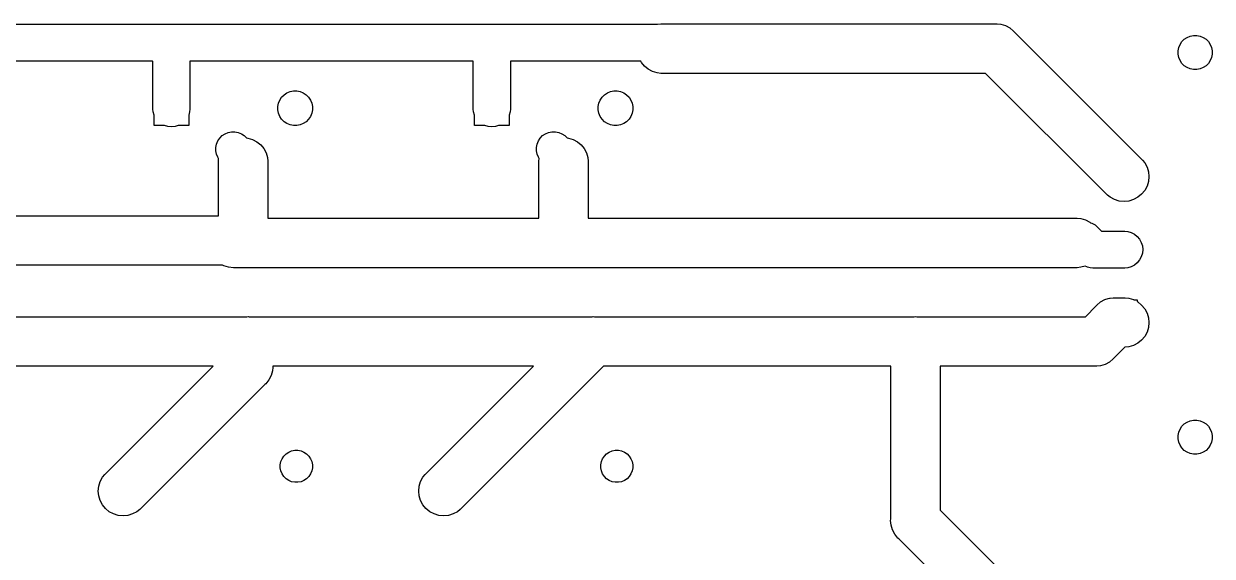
# Model space of a CAD drawing. Extents: x 2.6 to 15.4, y -7 to -2.
# Drawn here: x 10.599 to 15.401, y -4.104 to -1.95 of the extents above; entities that cross this region are included whole.
import ezdxf

# ---------------------------------------------------------------- set-up
doc = ezdxf.new("R2010")
doc.units = 0
doc.header["$MEASUREMENT"] = 0
doc.layers.add('BLACK', color=7, linetype='CONTINUOUS')

msp = doc.modelspace()

# ---------------------------------------------------------------- linework, layer by layer
at = {"layer": 'BLACK', "linetype": 'CONTINUOUS'}
for p, q in [((9.85368, -1.9522), (11.1463, -1.9522)), ((11.1463, -1.9522), (11.15, -1.95184)), ((11.15, -1.95184), (11.1537, -1.9522)), ((11.1537, -1.9522), (12.5191, -1.9522)), ((12.5191, -1.9522), (12.5228, -1.95184)), ((12.5228, -1.95184), (12.5265, -1.9522)), ((12.5265, -1.9522), (13.1505, -1.9522)), ((13.1505, -1.9522), (13.1542, -1.95184)), ((13.1542, -1.95184), (13.1579, -1.9522)), ((13.1579, -1.9522), (13.1579, -1.9522)), ((13.1579, -1.9522), (13.1593, -1.95234)), ((13.1593, -1.95234), (13.1731, -1.95098)), ((13.1731, -1.95098), (14.5223, -1.95098)), ((14.5223, -1.95098), (14.5272, -1.9505)), ((14.5272, -1.9505), (14.5321, -1.95098)), ((14.5321, -1.95098), (14.5468, -1.95243)), ((14.5468, -1.95243), (14.5656, -1.95815)), ((14.5656, -1.95815), (14.583, -1.96744)), ((14.583, -1.96744), (14.5982, -1.97993)), ((14.5982, -1.97993), (14.6014, -1.98375)), ((14.6014, -1.98375), (15.1192, -2.50158)), ((15.2789, -2.02293), (15.2885, -2.01333)), ((15.2885, -2.01333), (15.2998, -2.00579)), ((15.2998, -2.00579), (15.3123, -2.0006)), ((15.3123, -2.0006), (15.3256, -1.99795)), ((15.3256, -1.99795), (15.3392, -1.99795)), ((15.3392, -1.99795), (15.3525, -2.0006)), ((15.3525, -2.0006), (15.365, -2.00579)), ((15.365, -2.00579), (15.3763, -2.01333)), ((15.3763, -2.01333), (15.3859, -2.02293)), ((15.2635, -2.06006), (15.2662, -2.04675)), ((15.2635, -2.07364), (15.2635, -2.06006)), ((15.2662, -2.04675), (15.2713, -2.03422)), ((15.2713, -2.03422), (15.2789, -2.02293)), ((15.3859, -2.02293), (15.3935, -2.03422)), ((15.3935, -2.03422), (15.3987, -2.04675)), ((15.3987, -2.04675), (15.4013, -2.06006)), ((15.4013, -2.06006), (15.4013, -2.07364)), ((11.1189, -2.1022), (9.97, -2.1022)), ((11.12, -2.10327), (11.1189, -2.1022)), ((11.12, -2.29589), (11.12, -2.10327)), ((12.415, -2.1022), (11.27, -2.1022)), ((11.27, -2.1022), (11.27, -2.29589)), ((12.415, -2.29589), (12.415, -2.1022)), ((13.092, -2.1022), (12.565, -2.1022)), ((12.565, -2.1022), (12.565, -2.29589)), ((13.0944, -2.10681), (13.092, -2.1022)), ((13.1069, -2.12204), (13.0944, -2.10681)), ((15.2662, -2.08695), (15.2635, -2.07364)), ((15.2713, -2.09949), (15.2662, -2.08695)), ((15.2789, -2.11077), (15.2713, -2.09949)), ((15.2885, -2.12037), (15.2789, -2.11077)), ((15.3859, -2.11077), (15.3763, -2.12037)), ((15.3935, -2.09949), (15.3859, -2.11077)), ((15.3987, -2.08695), (15.3935, -2.09949)), ((15.4013, -2.07364), (15.3987, -2.08695)), ((13.1222, -2.13453), (13.1069, -2.12204)), ((13.1395, -2.14382), (13.1222, -2.13453)), ((13.1584, -2.14954), (13.1395, -2.14382)), ((13.1731, -2.15098), (13.1584, -2.14954)), ((14.4857, -2.15098), (13.1731, -2.15098)), ((14.9778, -2.643), (14.4857, -2.15098)), ((15.2998, -2.12791), (15.2885, -2.12037)), ((15.3123, -2.1331), (15.2998, -2.12791)), ((15.3256, -2.13575), (15.3123, -2.1331)), ((15.3392, -2.13575), (15.3256, -2.13575)), ((15.3525, -2.1331), (15.3392, -2.13575)), ((15.365, -2.12791), (15.3525, -2.1331)), ((15.3763, -2.12037), (15.365, -2.12791)), ((11.633, -2.25905), (11.6406, -2.24758)), ((11.6406, -2.24758), (11.6504, -2.23783)), ((11.6504, -2.23783), (11.6618, -2.23017)), ((11.6618, -2.23017), (11.6746, -2.22489)), ((11.6746, -2.22489), (11.6881, -2.2222)), ((11.6881, -2.2222), (11.7019, -2.2222)), ((11.7019, -2.2222), (11.7154, -2.22489)), ((11.7154, -2.22489), (11.7282, -2.23017)), ((11.7282, -2.23017), (11.7396, -2.23783)), ((11.7396, -2.23783), (11.7494, -2.24758)), ((11.7494, -2.24758), (11.757, -2.25905)), ((12.928, -2.25905), (12.9356, -2.24758)), ((12.9356, -2.24758), (12.9454, -2.23783)), ((12.9454, -2.23783), (12.9568, -2.23017)), ((12.9568, -2.23017), (12.9696, -2.22489)), ((12.9696, -2.22489), (12.9831, -2.2222)), ((12.9831, -2.2222), (12.9969, -2.2222)), ((12.9969, -2.2222), (13.0104, -2.22489)), ((13.0104, -2.22489), (13.0232, -2.23017)), ((13.0232, -2.23017), (13.0346, -2.23783)), ((13.0346, -2.23783), (13.0444, -2.24758)), ((13.0444, -2.24758), (13.052, -2.25905)), ((11.1211, -2.30691), (11.12, -2.29589)), ((11.27, -2.29589), (11.2689, -2.30691)), ((11.625, -2.28531), (11.6277, -2.27179)), ((11.625, -2.2991), (11.625, -2.28531)), ((11.6277, -2.31262), (11.625, -2.2991)), ((11.6277, -2.27179), (11.633, -2.25905)), ((11.757, -2.25905), (11.7623, -2.27179)), ((11.7623, -2.27179), (11.765, -2.28531)), ((11.765, -2.2991), (11.7623, -2.31262)), ((11.765, -2.28531), (11.765, -2.2991)), ((12.4161, -2.30691), (12.415, -2.29589)), ((12.565, -2.29589), (12.5639, -2.30691)), ((12.92, -2.28531), (12.9227, -2.27179)), ((12.92, -2.2991), (12.92, -2.28531)), ((12.9227, -2.31262), (12.92, -2.2991)), ((12.9227, -2.27179), (12.928, -2.25905)), ((13.052, -2.25905), (13.0573, -2.27179)), ((13.0573, -2.27179), (13.06, -2.28531)), ((13.06, -2.2991), (13.0573, -2.31262)), ((13.06, -2.28531), (13.06, -2.2991)), ((11.125, -2.31981), (11.1211, -2.30691)), ((11.125, -2.3622), (11.125, -2.31981)), ((11.2689, -2.30691), (11.265, -2.31981)), ((11.265, -2.31981), (11.265, -2.3622)), ((11.633, -2.32536), (11.6277, -2.31262)), ((11.6406, -2.33683), (11.633, -2.32536)), ((11.6504, -2.34658), (11.6406, -2.33683)), ((11.6618, -2.35424), (11.6504, -2.34658)), ((11.7396, -2.34658), (11.7282, -2.35424)), ((11.7494, -2.33683), (11.7396, -2.34658)), ((11.757, -2.32536), (11.7494, -2.33683)), ((11.7623, -2.31262), (11.757, -2.32536)), ((12.42, -2.31981), (12.4161, -2.30691)), ((12.42, -2.3622), (12.42, -2.31981)), ((12.5639, -2.30691), (12.56, -2.31981)), ((12.56, -2.31981), (12.56, -2.3622)), ((12.928, -2.32536), (12.9227, -2.31262)), ((12.9356, -2.33683), (12.928, -2.32536)), ((12.9454, -2.34658), (12.9356, -2.33683)), ((12.9568, -2.35424), (12.9454, -2.34658)), ((13.0346, -2.34658), (13.0232, -2.35424)), ((13.0444, -2.33683), (13.0346, -2.34658)), ((13.052, -2.32536), (13.0444, -2.33683)), ((13.0573, -2.31262), (13.052, -2.32536)), ((11.1674, -2.3622), (11.125, -2.3622)), ((11.1803, -2.36612), (11.1674, -2.3622)), ((11.195, -2.36757), (11.1803, -2.36612)), ((11.2097, -2.36612), (11.195, -2.36757)), ((11.2226, -2.3622), (11.2097, -2.36612)), ((11.265, -2.3622), (11.2226, -2.3622)), ((11.4004, -2.40279), (11.4118, -2.39513)), ((11.4118, -2.39513), (11.4246, -2.38986)), ((11.4246, -2.38986), (11.4381, -2.38717)), ((11.4381, -2.38717), (11.4519, -2.38717)), ((11.4519, -2.38717), (11.4654, -2.38986)), ((11.4654, -2.38986), (11.4782, -2.39513)), ((11.4782, -2.39513), (11.4896, -2.40279)), ((11.6746, -2.35951), (11.6618, -2.35424)), ((11.6881, -2.3622), (11.6746, -2.35951)), ((11.7019, -2.3622), (11.6881, -2.3622)), ((11.7154, -2.35951), (11.7019, -2.3622)), ((11.7282, -2.35424), (11.7154, -2.35951)), ((12.4624, -2.3622), (12.42, -2.3622)), ((12.4753, -2.36612), (12.4624, -2.3622)), ((12.49, -2.36757), (12.4753, -2.36612)), ((12.5047, -2.36612), (12.49, -2.36757)), ((12.5176, -2.3622), (12.5047, -2.36612)), ((12.56, -2.3622), (12.5176, -2.3622)), ((12.6954, -2.40279), (12.7068, -2.39513)), ((12.7068, -2.39513), (12.7196, -2.38986)), ((12.7196, -2.38986), (12.7331, -2.38717)), ((12.7331, -2.38717), (12.7469, -2.38717)), ((12.7469, -2.38717), (12.7604, -2.38986)), ((12.7604, -2.38986), (12.7732, -2.39513)), ((12.7732, -2.39513), (12.7846, -2.40279)), ((12.9696, -2.35951), (12.9568, -2.35424)), ((12.9831, -2.3622), (12.9696, -2.35951)), ((12.9969, -2.3622), (12.9831, -2.3622)), ((13.0104, -2.35951), (12.9969, -2.3622)), ((13.0232, -2.35424), (13.0104, -2.35951)), ((11.375, -2.45027), (11.3777, -2.43675)), ((11.3777, -2.43675), (11.383, -2.42401)), ((11.383, -2.42401), (11.3906, -2.41254)), ((11.3906, -2.41254), (11.4004, -2.40279)), ((11.4896, -2.40279), (11.4991, -2.41231)), ((11.4991, -2.41231), (11.5046, -2.41285)), ((11.5046, -2.41285), (11.5235, -2.41857)), ((11.5235, -2.41857), (11.5408, -2.42786)), ((11.5408, -2.42786), (11.5561, -2.44035)), ((11.5561, -2.44035), (11.5685, -2.45558)), ((12.67, -2.45027), (12.6727, -2.43675)), ((12.6727, -2.43675), (12.678, -2.42401)), ((12.678, -2.42401), (12.6856, -2.41254)), ((12.6856, -2.41254), (12.6954, -2.40279)), ((12.7846, -2.40279), (12.7941, -2.41231)), ((12.7941, -2.41231), (12.7996, -2.41285)), ((12.7996, -2.41285), (12.8185, -2.41857)), ((12.8185, -2.41857), (12.8358, -2.42786)), ((12.8358, -2.42786), (12.8511, -2.44035)), ((12.8511, -2.44035), (12.8635, -2.45558)), ((11.375, -2.46406), (11.375, -2.45027)), ((11.3777, -2.47758), (11.375, -2.46406)), ((11.383, -2.49032), (11.3777, -2.47758)), ((11.3861, -2.49505), (11.383, -2.49032)), ((11.385, -2.50649), (11.3861, -2.49505)), ((11.5685, -2.45558), (11.5778, -2.47295)), ((11.5778, -2.47295), (11.5836, -2.4918)), ((11.5836, -2.4918), (11.585, -2.50649)), ((12.67, -2.46406), (12.67, -2.45027)), ((12.6727, -2.47758), (12.67, -2.46406)), ((12.678, -2.49032), (12.6727, -2.47758)), ((12.6811, -2.49505), (12.678, -2.49032)), ((12.68, -2.50649), (12.6811, -2.49505)), ((12.8635, -2.45558), (12.8728, -2.47295)), ((12.8728, -2.47295), (12.8786, -2.4918)), ((12.8786, -2.4918), (12.88, -2.50649)), ((11.385, -2.72685), (11.385, -2.50649)), ((11.585, -2.50649), (11.585, -2.73685)), ((12.68, -2.73685), (12.68, -2.50649)), ((12.88, -2.50649), (12.88, -2.73685)), ((15.1192, -2.50158), (15.1285, -2.51299)), ((15.1285, -2.51299), (15.1378, -2.53037)), ((15.1378, -2.53037), (15.1436, -2.54922)), ((15.1436, -2.58842), (15.1378, -2.60727)), ((15.1436, -2.54922), (15.1455, -2.56882)), ((15.1455, -2.56882), (15.1436, -2.58842)), ((15.1161, -2.63987), (15.1008, -2.65237)), ((15.1285, -2.62464), (15.1161, -2.63987)), ((15.1378, -2.60727), (15.1285, -2.62464)), ((14.9892, -2.65237), (14.9778, -2.643)), ((15.0065, -2.66165), (14.9892, -2.65237)), ((15.0254, -2.66737), (15.0065, -2.66165)), ((15.045, -2.6693), (15.0254, -2.66737)), ((15.0646, -2.66737), (15.045, -2.6693)), ((15.0835, -2.66165), (15.0646, -2.66737)), ((15.1008, -2.65237), (15.0835, -2.66165)), ((10.285, -2.72685), (11.385, -2.72685)), ((11.585, -2.73685), (12.68, -2.73685)), ((12.88, -2.73685), (14.8554, -2.73685)), ((14.8554, -2.73685), (14.8701, -2.7383)), ((14.8701, -2.7383), (14.8889, -2.74402)), ((14.8889, -2.74402), (14.9063, -2.7533)), ((14.9063, -2.7533), (14.909, -2.7555)), ((14.909, -2.7555), (14.9147, -2.75722)), ((14.9147, -2.75722), (14.9277, -2.76419)), ((14.9277, -2.76419), (14.9363, -2.77121)), ((14.9363, -2.77121), (14.9539, -2.78882)), ((14.9539, -2.78882), (15.0487, -2.78882)), ((15.0487, -2.78882), (15.0597, -2.7899)), ((15.0597, -2.7899), (15.0738, -2.79419)), ((15.0738, -2.79419), (15.0869, -2.80116)), ((15.0869, -2.80116), (15.0983, -2.81053)), ((15.0983, -2.81053), (15.1077, -2.82195)), ((15.1077, -2.82195), (15.1146, -2.83498)), ((15.1146, -2.83498), (15.1189, -2.84912)), ((15.1189, -2.87852), (15.1146, -2.89266)), ((15.1189, -2.84912), (15.1204, -2.86382)), ((15.1204, -2.86382), (15.1189, -2.87852)), ((11.4021, -2.92685), (10.1298, -2.92685)), ((11.4075, -2.92969), (11.4021, -2.92685)), ((11.4263, -2.9354), (11.4075, -2.92969)), ((15.0869, -2.92648), (15.0738, -2.93345)), ((15.0983, -2.91711), (15.0869, -2.92648)), ((15.1077, -2.90569), (15.0983, -2.91711)), ((15.1146, -2.89266), (15.1077, -2.90569)), ((11.4459, -2.93733), (11.4263, -2.9354)), ((11.4508, -2.93685), (11.4459, -2.93733)), ((12.7282, -2.93685), (11.4508, -2.93685)), ((12.7331, -2.93733), (12.7282, -2.93685)), ((12.7381, -2.93685), (12.7331, -2.93733)), ((14.8554, -2.93685), (12.7381, -2.93685)), ((14.8701, -2.9354), (14.8554, -2.93685)), ((14.8877, -2.93007), (14.8701, -2.9354)), ((14.894, -2.93345), (14.8877, -2.93007)), ((14.8973, -2.93444), (14.894, -2.93345)), ((14.9081, -2.93773), (14.8973, -2.93444)), ((14.9191, -2.93882), (14.9081, -2.93773)), ((14.9228, -2.93918), (14.9191, -2.93882)), ((14.9191, -2.93882), (14.9191, -2.93882)), ((14.9265, -2.93882), (14.9228, -2.93918)), ((15.0487, -2.93882), (14.9265, -2.93882)), ((15.0597, -2.93773), (15.0487, -2.93882)), ((15.0738, -2.93345), (15.0597, -2.93773)), ((14.9504, -3.07527), (14.9677, -3.06598)), ((14.9677, -3.06598), (14.9809, -3.062)), ((14.9809, -3.062), (14.9866, -3.06027)), ((14.9866, -3.06027), (14.9885, -3.06007)), ((14.9885, -3.06007), (15.0013, -3.05882)), ((15.0013, -3.05882), (15.0062, -3.05834)), ((15.0013, -3.05882), (15.0013, -3.05882)), ((15.0062, -3.05834), (15.0111, -3.05882)), ((15.0111, -3.05882), (15.0499, -3.05882)), ((15.0499, -3.05882), (15.0646, -3.06027)), ((15.0646, -3.06027), (15.0835, -3.06598)), ((15.0835, -3.06598), (15.0851, -3.06685)), ((15.0851, -3.06685), (15.0981, -3.06685)), ((15.0981, -3.06685), (15.0981, -3.07384)), ((14.8886, -3.135), (14.932, -3.09158)), ((14.932, -3.09158), (14.9351, -3.08777)), ((14.9351, -3.08777), (14.9504, -3.07527)), ((15.0981, -3.07384), (15.1008, -3.07527)), ((15.1008, -3.07527), (15.1161, -3.08777)), ((15.1161, -3.08777), (15.1285, -3.10299)), ((15.1285, -3.10299), (15.1378, -3.12037)), ((15.1378, -3.12037), (15.1436, -3.13922)), ((10.2289, -3.135), (11.5001, -3.135)), ((11.5001, -3.135), (11.505, -3.13452)), ((11.505, -3.13452), (11.5099, -3.135)), ((11.5099, -3.135), (12.8951, -3.135)), ((12.8951, -3.135), (12.9, -3.13452)), ((12.9, -3.13452), (12.9049, -3.135)), ((12.9049, -3.135), (14.1971, -3.135)), ((14.1971, -3.135), (14.202, -3.13452)), ((14.202, -3.13452), (14.2069, -3.135)), ((14.2069, -3.135), (14.8886, -3.135)), ((15.1436, -3.13922), (15.1455, -3.15882)), ((15.1455, -3.15882), (15.1436, -3.17842)), ((15.1285, -3.21465), (15.1161, -3.22987)), ((15.1378, -3.19727), (15.1285, -3.21465)), ((15.1436, -3.17842), (15.1378, -3.19727)), ((15.0476, -3.25882), (15.0042, -3.30224)), ((15.0499, -3.25882), (15.0476, -3.25882)), ((15.0646, -3.25737), (15.0499, -3.25882)), ((15.0835, -3.25165), (15.0646, -3.25737)), ((15.1008, -3.24237), (15.0835, -3.25165)), ((15.1161, -3.22987), (15.1008, -3.24237)), ((15.0011, -3.30605), (14.9858, -3.31855)), ((15.0042, -3.30224), (15.0011, -3.30605)), ((11.3636, -3.335), (10.2654, -3.335)), ((10.9258, -3.77276), (11.3636, -3.335)), ((11.6036, -3.3546), (11.5978, -3.37345)), ((11.605, -3.33991), (11.6036, -3.3546)), ((11.6055, -3.335), (11.605, -3.33991)), ((11.605, -3.33991), (11.605, -3.33991)), ((12.6586, -3.335), (11.6055, -3.335)), ((11.6055, -3.335), (11.6055, -3.335)), ((12.2208, -3.77276), (12.6586, -3.335)), ((12.9414, -3.335), (12.3622, -3.91418)), ((14.102, -3.335), (12.9414, -3.335)), ((14.102, -3.95409), (14.102, -3.335)), ((14.9251, -3.335), (14.302, -3.335)), ((14.302, -3.335), (14.302, -3.91758)), ((14.93, -3.33548), (14.9251, -3.335)), ((14.9349, -3.335), (14.93, -3.33548)), ((14.9496, -3.33355), (14.9349, -3.335)), ((14.9685, -3.32783), (14.9496, -3.33355)), ((14.9858, -3.31855), (14.9685, -3.32783)), ((11.5722, -3.40918), (11.0672, -3.91418)), ((11.5761, -3.40605), (11.5722, -3.40918)), ((11.5885, -3.39083), (11.5761, -3.40605)), ((11.5978, -3.37345), (11.5885, -3.39083)), ((15.3123, -3.55572), (15.3256, -3.55307)), ((15.3256, -3.55307), (15.3392, -3.55307)), ((15.3392, -3.55307), (15.3525, -3.55572)), ((15.2635, -3.61518), (15.2662, -3.60187)), ((15.2662, -3.60187), (15.2713, -3.58933)), ((15.2713, -3.58933), (15.2789, -3.57805)), ((15.2789, -3.57805), (15.2885, -3.56845)), ((15.2885, -3.56845), (15.2998, -3.56091)), ((15.2998, -3.56091), (15.3123, -3.55572)), ((15.3525, -3.55572), (15.365, -3.56091)), ((15.365, -3.56091), (15.3763, -3.56845)), ((15.3763, -3.56845), (15.3859, -3.57805)), ((15.3859, -3.57805), (15.3935, -3.58933)), ((15.3935, -3.58933), (15.3987, -3.60187)), ((15.3987, -3.60187), (15.4013, -3.61518)), ((15.2635, -3.62875), (15.2635, -3.61518)), ((15.2662, -3.64207), (15.2635, -3.62875)), ((15.2713, -3.6546), (15.2662, -3.64207)), ((15.3987, -3.64207), (15.3935, -3.6546)), ((15.4013, -3.62875), (15.3987, -3.64207)), ((15.4013, -3.61518), (15.4013, -3.62875)), ((11.6497, -3.69872), (11.6587, -3.68969)), ((11.6587, -3.68969), (11.6693, -3.68261)), ((11.6693, -3.68261), (11.6811, -3.67773)), ((11.6811, -3.67773), (11.6936, -3.67524)), ((11.6936, -3.67524), (11.7064, -3.67524)), ((11.7064, -3.67524), (11.7189, -3.67773)), ((11.7189, -3.67773), (11.7307, -3.68261)), ((11.7307, -3.68261), (11.7413, -3.68969)), ((11.7413, -3.68969), (11.7503, -3.69872)), ((12.9447, -3.69872), (12.9537, -3.68969)), ((12.9537, -3.68969), (12.9643, -3.68261)), ((12.9643, -3.68261), (12.9761, -3.67773)), ((12.9761, -3.67773), (12.9886, -3.67524)), ((12.9886, -3.67524), (13.0014, -3.67524)), ((13.0014, -3.67524), (13.0139, -3.67773)), ((13.0139, -3.67773), (13.0257, -3.68261)), ((13.0257, -3.68261), (13.0363, -3.68969)), ((13.0363, -3.68969), (13.0453, -3.69872)), ((15.2789, -3.66589), (15.2713, -3.6546)), ((15.2885, -3.67548), (15.2789, -3.66589)), ((15.2998, -3.68302), (15.2885, -3.67548)), ((15.3123, -3.68822), (15.2998, -3.68302)), ((15.3256, -3.69087), (15.3123, -3.68822)), ((15.3392, -3.69087), (15.3256, -3.69087)), ((15.3525, -3.68822), (15.3392, -3.69087)), ((15.365, -3.68302), (15.3525, -3.68822)), ((15.3763, -3.67548), (15.365, -3.68302)), ((15.3859, -3.66589), (15.3763, -3.67548)), ((15.3935, -3.6546), (15.3859, -3.66589)), ((11.6352, -3.73362), (11.6377, -3.72111)), ((11.6352, -3.74638), (11.6352, -3.73362)), ((11.6377, -3.72111), (11.6426, -3.70932)), ((11.6426, -3.70932), (11.6497, -3.69872)), ((11.7503, -3.69872), (11.7574, -3.70932)), ((11.7574, -3.70932), (11.7623, -3.72111)), ((11.7623, -3.72111), (11.7648, -3.73362)), ((11.7648, -3.73362), (11.7648, -3.74638)), ((12.9302, -3.73362), (12.9327, -3.72111)), ((12.9302, -3.74638), (12.9302, -3.73362)), ((12.9327, -3.72111), (12.9376, -3.70932)), ((12.9376, -3.70932), (12.9447, -3.69872)), ((13.0453, -3.69872), (13.0524, -3.70932)), ((13.0524, -3.70932), (13.0573, -3.72111)), ((13.0573, -3.72111), (13.0598, -3.73362)), ((13.0598, -3.73362), (13.0598, -3.74638)), ((10.9072, -3.80155), (10.9165, -3.78417)), ((10.9165, -3.78417), (10.9258, -3.77276)), ((11.6377, -3.75889), (11.6352, -3.74638)), ((11.6426, -3.77068), (11.6377, -3.75889)), ((11.6497, -3.78128), (11.6426, -3.77068)), ((11.6587, -3.79031), (11.6497, -3.78128)), ((11.6693, -3.79739), (11.6587, -3.79031)), ((11.7413, -3.79031), (11.7307, -3.79739)), ((11.7503, -3.78128), (11.7413, -3.79031)), ((11.7574, -3.77068), (11.7503, -3.78128)), ((11.7623, -3.75889), (11.7574, -3.77068)), ((11.7648, -3.74638), (11.7623, -3.75889)), ((12.2022, -3.80155), (12.2115, -3.78417)), ((12.2115, -3.78417), (12.2208, -3.77276)), ((12.9327, -3.75889), (12.9302, -3.74638)), ((12.9376, -3.77068), (12.9327, -3.75889)), ((12.9447, -3.78128), (12.9376, -3.77068)), ((12.9537, -3.79031), (12.9447, -3.78128)), ((12.9643, -3.79739), (12.9537, -3.79031)), ((13.0363, -3.79031), (13.0257, -3.79739)), ((13.0453, -3.78128), (13.0363, -3.79031)), ((13.0524, -3.77068), (13.0453, -3.78128)), ((13.0573, -3.75889), (13.0524, -3.77068)), ((13.0598, -3.74638), (13.0573, -3.75889)), ((10.8995, -3.84), (10.9014, -3.8204)), ((10.9014, -3.8596), (10.8995, -3.84)), ((10.9014, -3.8204), (10.9072, -3.80155)), ((11.6811, -3.80227), (11.6693, -3.79739)), ((11.6936, -3.80476), (11.6811, -3.80227)), ((11.7064, -3.80476), (11.6936, -3.80476)), ((11.7189, -3.80227), (11.7064, -3.80476)), ((11.7307, -3.79739), (11.7189, -3.80227)), ((12.1945, -3.84), (12.1964, -3.8204)), ((12.1964, -3.8596), (12.1945, -3.84)), ((12.1964, -3.8204), (12.2022, -3.80155)), ((12.9761, -3.80227), (12.9643, -3.79739)), ((12.9886, -3.80476), (12.9761, -3.80227)), ((13.0014, -3.80476), (12.9886, -3.80476)), ((13.0139, -3.80227), (13.0014, -3.80476)), ((13.0257, -3.79739), (13.0139, -3.80227)), ((10.9072, -3.87845), (10.9014, -3.8596)), ((10.9165, -3.89583), (10.9072, -3.87845)), ((12.2022, -3.87845), (12.1964, -3.8596)), ((12.2115, -3.89583), (12.2022, -3.87845)), ((10.9289, -3.91105), (10.9165, -3.89583)), ((10.9442, -3.92355), (10.9289, -3.91105)), ((10.9615, -3.93283), (10.9442, -3.92355)), ((10.9804, -3.93855), (10.9615, -3.93283)), ((11.0385, -3.93283), (11.0196, -3.93855)), ((11.0558, -3.92355), (11.0385, -3.93283)), ((11.0672, -3.91418), (11.0558, -3.92355)), ((12.2239, -3.91105), (12.2115, -3.89583)), ((12.2392, -3.92355), (12.2239, -3.91105)), ((12.2565, -3.93283), (12.2392, -3.92355)), ((12.2754, -3.93855), (12.2565, -3.93283)), ((12.3335, -3.93283), (12.3146, -3.93855)), ((12.3508, -3.92355), (12.3335, -3.93283)), ((12.3622, -3.91418), (12.3508, -3.92355)), ((14.302, -3.91758), (14.8614, -4.477)), ((11, -3.94048), (10.9804, -3.93855)), ((11.0196, -3.93855), (11, -3.94048)), ((12.295, -3.94048), (12.2754, -3.93855)), ((12.3146, -3.93855), (12.295, -3.94048)), ((14.1015, -3.959), (14.102, -3.95409)), ((14.1034, -3.9786), (14.1015, -3.959)), ((14.1092, -3.99745), (14.1034, -3.9786)), ((14.1185, -4.01483), (14.1092, -3.99745)), ((14.1092, -3.99745), (14.1092, -3.99745)), ((14.1309, -4.03005), (14.1185, -4.01483)), ((14.1348, -4.03318), (14.1309, -4.03005)), ((14.7458, -4.64424), (14.1348, -4.03318))]:
    msp.add_line(p, q, dxfattribs=at)

doc.saveas('drawing.dxf')
